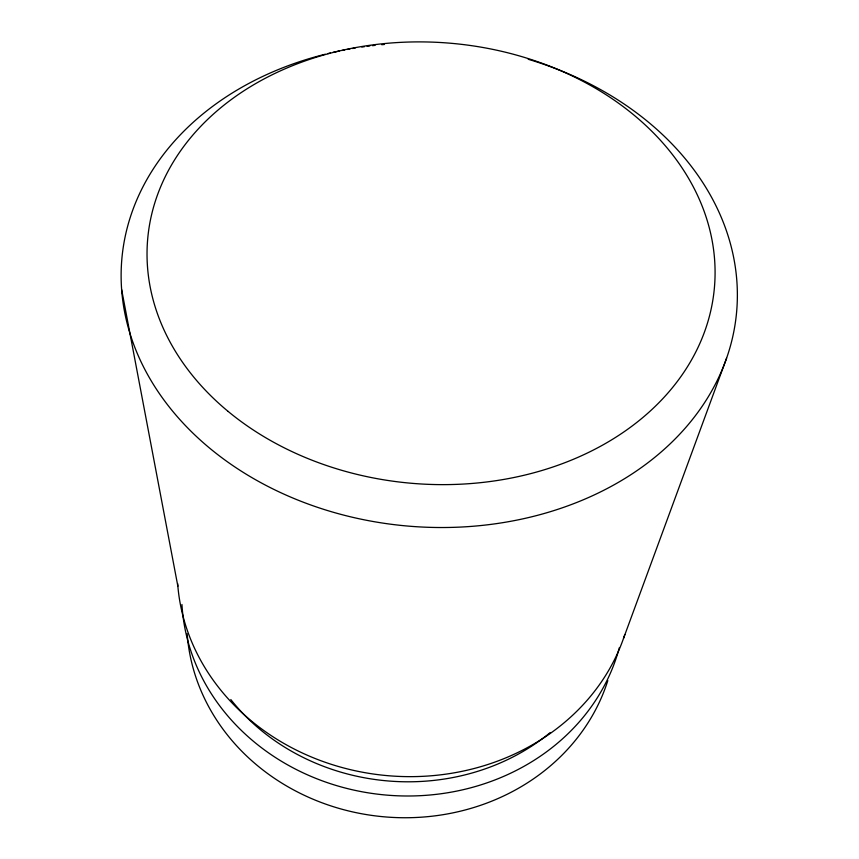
<?xml version="1.0" encoding="UTF-8"?>
<svg xmlns="http://www.w3.org/2000/svg" width="859" height="859" viewBox="0 0 859 859"><rect width="100%" height="100%" fill="white"/><g stroke="black" fill="none" stroke-linecap="round" stroke-linejoin="round"><path stroke-width="1.29" d="M623.537 638.344L726.617 358.096M121.634 289.58L177.856 586.192M607.818 680.596A214.782 193.071 4.7 0 1 378.69 816.275A214.782 193.071 4.7 0 1 187.165 633.781M528.221 59.271A308.521 241.69 4.7 0 1 678.793 435.169A308.521 241.69 4.7 0 1 182.87 422.864A308.521 241.69 4.7 0 1 325.228 54.235M327.784 53.612A308.521 241.69 4.7 0 1 330.35 52.99M332.938 52.399A308.521 241.69 4.7 0 1 339.423 50.992M342.032 50.456A308.521 241.69 4.7 0 1 344.652 49.94M347.283 49.446A308.521 241.69 4.7 0 1 349.914 48.974M352.555 48.512A308.521 241.69 4.7 0 1 355.197 48.072M361.822 47.052A308.521 241.69 4.7 0 1 364.474 46.676M367.126 46.322A308.521 241.69 4.7 0 1 369.789 45.989M372.441 45.667A308.521 241.69 4.7 0 1 375.104 45.377M381.74 44.711A308.521 241.69 4.7 0 1 384.392 44.475M619.328 647.718A222.009 197.57 4.7 0 1 383.232 794.79A222.009 197.57 4.7 0 1 181.947 604.489M550.211 732.566A213.053 189.238 4.7 0 1 230.803 699.537M624.826 634.533A228.408 201.457 4.7 0 1 380.805 774.979A228.408 201.457 4.7 0 1 177.652 583.54M228.14 411.429A284.404 220.881 4.7 0 0 704.627 331.606A284.404 220.881 4.7 0 0 360.404 46.74A284.404 220.881 4.7 0 0 228.14 411.429"/></g></svg>
